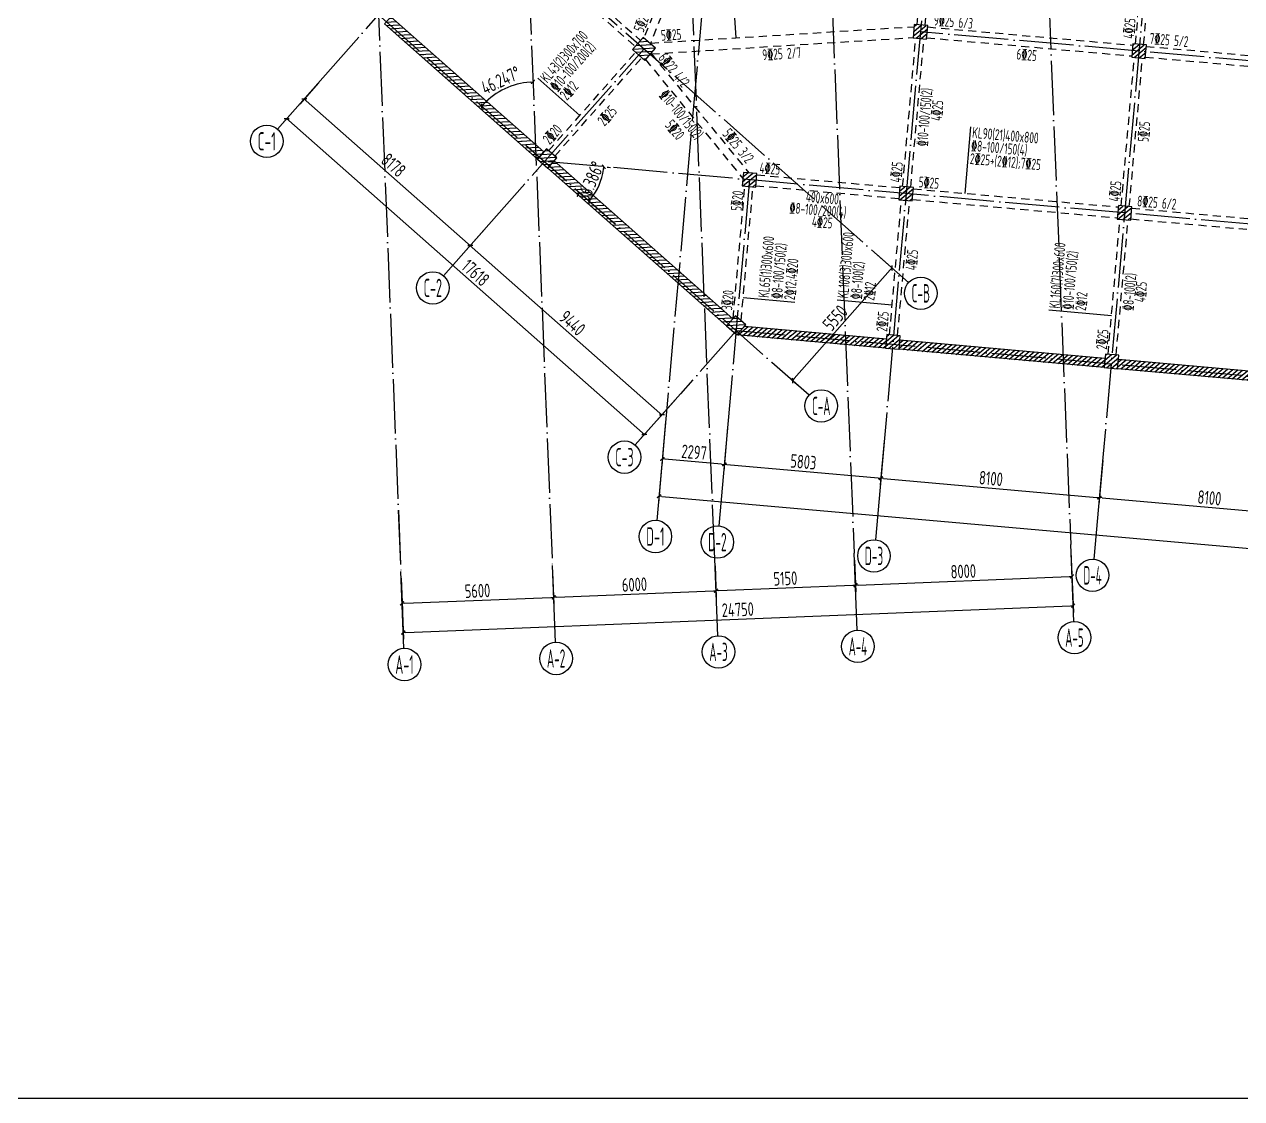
# Model space of a CAD drawing. Header units: millimetres. Extents: x 64473 to 386235, y 427387 to 703525.
# Drawn here: x 171924 to 216863, y 467499 to 507170 of the extents above; entities that cross this region are included whole.
import ezdxf
from ezdxf.enums import TextEntityAlignment as Align

# ---------------------------------------------------------------- set-up
doc = ezdxf.new("R2010")
doc.units = ezdxf.units.MM
doc.header["$LTSCALE"] = 100
doc.header["$PDMODE"] = 35
doc.header["$PDSIZE"] = 200
doc.linetypes.add('3', pattern=[5, 3, -2])
doc.linetypes.add('DOTE', pattern=[2.42, 2, -0.2, 0.02, -0.2])
for name, color, linetype in [('B-TEXT', 7, 'Continuous'), ('COLU', 7, 'Continuous'), ('dote', 253, 'DOTE'), ('h斜线-墙', 7, 'Continuous'), ('h斜线-柱', 7, 'Continuous'), ('L-AXIS', 3, 'Continuous'), ('L-dote', 253, 'DOTE'), ('Q-dote', 253, 'DOTE'), ('WALL', 3, 'Continuous'), ('垂直标注', 31, 'Continuous'), ('垂直钢筋', 27, 'Continuous'), ('梁虚线', 4, '3'), ('水平标注', 2, 'Continuous'), ('水平钢筋', 30, 'Continuous')]:
    doc.layers.add(name, color=color, linetype=linetype)
doc.styles.add('_TCH_AXIS', font='tssdeng.shx', dxfattribs={"width": 0.7, "bigfont": 'tssdchn.shx'})
doc.styles.add('COMPLEX', font='tssdeng.shx', dxfattribs={"width": 0.7, "bigfont": 'tssdchn.shx'})
doc.styles.get("Standard").update_dxf_attribs({"font": 'tssdeng.shx', "width": 0.7, "bigfont": 'tssdchn.shx'})
doc.styles.add('TSSD_Dimension', font='Tssdeng.shx', dxfattribs={"width": 0.7, "bigfont": 'tssdchn.shx'})
doc.dimstyles.new('TSSD_100_100', dxfattribs={"dimtxt": 300, "dimasz": 100, "dimexe": 100, "dimexo": 250, "dimgap": 100, "dimtad": 1, "dimdec": 0, "dimzin": 0, "dimdsep": 46, "dimtxsty": 'TSSD_Dimension', "dimblk": 'ARCHTICK', "dimcen": 0, "dimdle": 100, "dimclrt": 7, "dimadec": 0, "dimazin": 0, "dimtfac": 1, "dimtdec": 0, "dimtix": 1, "dimtmove": 2, "dimatfit": 3, "dimldrblk": 'ARCHTICK', "dimfxl": 1, "dimtolj": 1, "dimtzin": 0, "dimarcsym": 0})
doc.dimstyles.new('TSSD_100_100$0', dxfattribs={"dimtxt": 300, "dimasz": 100, "dimexe": 250, "dimexo": 250, "dimgap": 100, "dimtad": 1, "dimdec": 0, "dimzin": 0, "dimdsep": 46, "dimtxsty": 'TSSD_Dimension', "dimblk": '_tsdbk', "dimblk1": '_tsdbk', "dimblk2": '_tsdbk', "dimsah": 1, "dimcen": 0, "dimclrt": 7, "dimadec": 0, "dimazin": 0, "dimtfac": 1, "dimtdec": 0, "dimtix": 1, "dimtmove": 2, "dimatfit": 3, "dimldrblk": '_tsdbk', "dimfxl": 1, "dimtolj": 1, "dimtzin": 0, "dimarcsym": 0})
pattern_1 = [(3.545377, (-467527.32, -323147.44), (-7.853556, 126.75694), [])]
pattern_2 = [(39.931646, (-467527.32, -323147.44), (-81.517904, 97.384965), [])]
pattern_3 = [(3.545377, (8572.51, -7581.39), (-7.853556, 126.75694), [])]
pattern_4 = [(39.931646, (8572.51, -7581.39), (-81.517904, 97.384965), [])]

# ---------------------------------------------------------------- blocks, each defined once
blk = doc.blocks.new('_tsdbk')
blk.add_line((-1, 0), (0, 0))
at = {"const_width": 0.5}
blk.add_lwpolyline([(-0.7, -0.7), (0.7, 0.7)], dxfattribs=at)
blk = doc.blocks.new('*D55')
at = {"layer": 'Defpoints', "color": 0}
for p in [(195618, 492739), (361118, 478060), (360853, 475069)]:
    blk.add_point(p, dxfattribs=at)
at = {"layer": 'L-AXIS', "color": 0, "lineweight": -2}
for p, q in [((195596, 492490), (195330, 489498)), ((195452, 489738), (360753, 475078)), ((361096, 477811), (360831, 474820))]:
    blk.add_line(p, q, dxfattribs=at)
at = {"layer": 'L-AXIS', "color": 0, "lineweight": -2, "xscale": 100, "yscale": 100, "zscale": 100}
for p, rotation in [((195352, 489747), 174.9316457827788), ((360853, 475069), 354.9316457827788)]:
    blk.add_blockref('_tsdbk', p, dxfattribs=dict(at, rotation=rotation))
at = {"layer": 'L-AXIS', "color": 7, "insert": (278133, 482757), "char_height": 500, "attachment_point": 5, "rotation": 354.9316, "style": 'TSSD_Dimension'}
blk.add_mtext('\\A1;166150', dxfattribs=at)
blk = doc.blocks.new('*D80')
at = {"layer": 'Defpoints', "color": 0}
for p in [(203686, 492023), (211754, 491308), (211611, 489693)]:
    blk.add_point(p, dxfattribs=at)
at = {"layer": 'L-AXIS', "color": 0, "lineweight": -2}
for p, q in [((203664, 491774), (203521, 490160)), ((211732, 491059), (211589, 489444)), ((203642, 490400), (211512, 489702))]:
    blk.add_line(p, q, dxfattribs=at)
at = {"layer": 'L-AXIS', "color": 0, "lineweight": -2, "xscale": 100, "yscale": 100, "zscale": 100}
for p, rotation in [((203543, 490409), 174.9316457827788), ((211611, 489693), 354.9316457827788)]:
    blk.add_blockref('_tsdbk', p, dxfattribs=dict(at, rotation=rotation))
at = {"layer": 'L-AXIS', "color": 7, "insert": (207608, 490400), "char_height": 500, "attachment_point": 5, "rotation": 354.9316, "style": 'TSSD_Dimension'}
blk.add_mtext('\\A1;8100', dxfattribs=at)
blk = doc.blocks.new('*D83')
at = {"layer": 'Defpoints', "color": 0}
for p in [(210551, 487957), (185821, 486965), (210642, 485705)]:
    blk.add_point(p, dxfattribs=at)
at = {"layer": 'L-AXIS', "color": 0, "lineweight": -2}
for p, q in [((210561, 487708), (210652, 485455)), ((185831, 486715), (185921, 484462)), ((186011, 484716), (210542, 485701))]:
    blk.add_line(p, q, dxfattribs=at)
at = {"layer": 'L-AXIS', "color": 0, "lineweight": -2, "xscale": 100, "yscale": 100, "zscale": 100}
for p, rotation in [((210642, 485705), 2.29877300038961), ((185911, 484712), 182.2987730003896)]:
    blk.add_blockref('_tsdbk', p, dxfattribs=dict(at, rotation=rotation))
at = {"layer": 'L-AXIS', "color": 7, "insert": (198262, 485558), "char_height": 500, "attachment_point": 5, "rotation": 2.2988, "style": 'TSSD_Dimension'}
blk.add_mtext('\\A1;24750', dxfattribs=at)
blk = doc.blocks.new('*D84')
at = {"layer": 'Defpoints', "color": 0}
for p in [(202558, 487636), (210551, 487957), (210598, 486782)]:
    blk.add_point(p, dxfattribs=at)
at = {"layer": 'L-AXIS', "color": 0, "lineweight": -2}
for p, q in [((210561, 487708), (210608, 486532)), ((202568, 487387), (202615, 486211)), ((202705, 486465), (210498, 486778))]:
    blk.add_line(p, q, dxfattribs=at)
at = {"layer": 'L-AXIS', "color": 0, "lineweight": -2, "xscale": 100, "yscale": 100, "zscale": 100}
for p, rotation in [((210598, 486782), 2.29877300038961), ((202605, 486461), 182.2987730003896)]:
    blk.add_blockref('_tsdbk', p, dxfattribs=dict(at, rotation=rotation))
at = {"layer": 'L-AXIS', "color": 7, "insert": (206587, 486971), "char_height": 500, "attachment_point": 5, "rotation": 2.2988, "style": 'TSSD_Dimension'}
blk.add_mtext('\\A1;8000', dxfattribs=at)
blk = doc.blocks.new('*D86')
at = {"layer": 'Defpoints', "color": 0}
for p in [(182942, 505193), (196146, 493529), (194816, 492023)]:
    blk.add_point(p, dxfattribs=at)
at = {"layer": 'L-AXIS', "color": 0, "lineweight": -2}
for p, q in [((182777, 505005), (181446, 503499)), ((181687, 503620), (194741, 492089)), ((195981, 493342), (194651, 491836))]:
    blk.add_line(p, q, dxfattribs=at)
at = {"layer": 'L-AXIS', "color": 0, "lineweight": -2, "xscale": 100, "yscale": 100, "zscale": 100}
for p, rotation in [((181612, 503687), 138.5453773320727), ((194816, 492023), 318.5453773320727)]:
    blk.add_blockref('_tsdbk', p, dxfattribs=dict(at, rotation=rotation))
at = {"layer": 'L-AXIS', "color": 7, "insert": (188583, 497996), "char_height": 500, "attachment_point": 5, "rotation": 318.5454, "style": 'TSSD_Dimension'}
blk.add_mtext('\\A1;17618', dxfattribs=at)
blk = doc.blocks.new('_AXISO')
blk.add_circle((0, 0), 0.5)
at = {"layer": 'B-TEXT', "style": 'COMPLEX', "width": 1.450893}
blk.add_attdef('A', text='', height=0.56, dxfattribs=at).set_placement((0.249375, -0.28), (0.749375, -0.28), align=Align.FIT)
blk = doc.blocks.new('*D87')
at = {"layer": 'Defpoints', "color": 0}
for p in [(189071, 499779), (196146, 493529), (195460, 492752)]:
    blk.add_point(p, dxfattribs=at)
at = {"layer": 'L-AXIS', "color": 0, "lineweight": -2}
for p, q in [((188906, 499591), (188219, 498814)), ((188460, 498935), (195385, 492818)), ((195981, 493342), (195294, 492564))]:
    blk.add_line(p, q, dxfattribs=at)
at = {"layer": 'L-AXIS', "color": 0, "lineweight": -2, "xscale": 100, "yscale": 100, "zscale": 100}
for p, rotation in [((188385, 499001), 138.5453773320727), ((195460, 492752), 318.5453773320727)]:
    blk.add_blockref('_tsdbk', p, dxfattribs=dict(at, rotation=rotation))
at = {"layer": 'L-AXIS', "color": 7, "insert": (192154, 496139), "char_height": 500, "attachment_point": 5, "rotation": 318.5454, "style": 'TSSD_Dimension'}
blk.add_mtext('\\A1;9440', dxfattribs=at)
blk = doc.blocks.new('*D88')
at = {"layer": 'Defpoints', "color": 0}
for p in [(191417, 487189), (197412, 487430), (197459, 486254)]:
    blk.add_point(p, dxfattribs=at)
at = {"layer": 'L-AXIS', "color": 0, "lineweight": -2}
for p, q in [((197422, 487180), (197469, 486004)), ((191427, 486939), (191474, 485764)), ((191564, 486017), (197359, 486250))]:
    blk.add_line(p, q, dxfattribs=at)
at = {"layer": 'L-AXIS', "color": 0, "lineweight": -2, "xscale": 100, "yscale": 100, "zscale": 100}
for p, rotation in [((197459, 486254), 2.29877300038961), ((191464, 486013), 182.2987730003896)]:
    blk.add_blockref('_tsdbk', p, dxfattribs=dict(at, rotation=rotation))
at = {"layer": 'L-AXIS', "color": 7, "insert": (194447, 486483), "char_height": 500, "attachment_point": 5, "rotation": 2.2988, "style": 'TSSD_Dimension'}
blk.add_mtext('\\A1;6000', dxfattribs=at)
blk = doc.blocks.new('*D89')
at = {"layer": 'Defpoints', "color": 0}
for p in [(191417, 487189), (185821, 486965), (191464, 486013)]:
    blk.add_point(p, dxfattribs=at)
at = {"layer": 'L-AXIS', "color": 0, "lineweight": -2}
for p, q in [((185831, 486715), (185878, 485539)), ((191427, 486939), (191474, 485764)), ((185968, 485793), (191364, 486009))]:
    blk.add_line(p, q, dxfattribs=at)
at = {"layer": 'L-AXIS', "color": 0, "lineweight": -2, "xscale": 100, "yscale": 100, "zscale": 100}
for p, rotation in [((185868, 485789), 182.2987730003896), ((191464, 486013), 2.29877300038961)]:
    blk.add_blockref('_tsdbk', p, dxfattribs=dict(at, rotation=rotation))
at = {"layer": 'L-AXIS', "color": 7, "insert": (188652, 486251), "char_height": 500, "attachment_point": 5, "rotation": 2.2988, "style": 'TSSD_Dimension'}
blk.add_mtext('\\A1;5600', dxfattribs=at)
blk = doc.blocks.new('*D90')
at = {"layer": 'Defpoints', "color": 0}
for p in [(182942, 505193), (189071, 499779), (188385, 499001)]:
    blk.add_point(p, dxfattribs=at)
at = {"layer": 'L-AXIS', "color": 0, "lineweight": -2}
for p, q in [((182777, 505005), (182090, 504228)), ((182330, 504349), (188310, 499067)), ((188906, 499591), (188219, 498814))]:
    blk.add_line(p, q, dxfattribs=at)
at = {"layer": 'L-AXIS', "color": 0, "lineweight": -2, "xscale": 100, "yscale": 100, "zscale": 100}
for p, rotation in [((182256, 504415), 138.5453773320727), ((188385, 499001), 318.5453773320727)]:
    blk.add_blockref('_tsdbk', p, dxfattribs=dict(at, rotation=rotation))
at = {"layer": 'L-AXIS', "color": 7, "insert": (185552, 501971), "char_height": 500, "attachment_point": 5, "rotation": 318.5454, "style": 'TSSD_Dimension'}
blk.add_mtext('\\A1;8178', dxfattribs=at)
blk = doc.blocks.new('*D92')
at = {"layer": 'Defpoints', "color": 0}
for p in [(189996, 504922), (190697, 505112), (188836, 504126), (190806, 502385), (190806, 502385)]:
    blk.add_point(p, dxfattribs=at)
at = {"layer": 'L-AXIS', "color": 0, "lineweight": -2}
blk.add_line((188649, 504291), (188623, 504314), dxfattribs=at)
blk.add_arc((190806, 502385), 2663, 94.4501, 136.394, dxfattribs=at)
at = {"layer": 'L-AXIS', "color": 0, "lineweight": -2, "xscale": 100, "yscale": 100, "zscale": 100}
for p, rotation in [((190700, 505046), 3.3744432194481), ((188810, 504148), 227.4697071133347)]:
    blk.add_blockref('_tsdbk', p, dxfattribs=dict(at, rotation=rotation))
at = {"layer": 'L-AXIS', "color": 7, "insert": (189513, 505107), "char_height": 500, "attachment_point": 5, "rotation": 25.4221, "style": 'TSSD_Dimension'}
blk.add_mtext('\\A1;46.247°', dxfattribs=at)
blk = doc.blocks.new('*D93')
at = {"layer": 'Defpoints', "color": 0}
for p in [(191125, 502104), (191125, 502104), (193235, 501917), (193041, 501027), (192856, 500575)]:
    blk.add_point(p, dxfattribs=at)
at = {"layer": 'L-AXIS', "color": 0, "lineweight": -2}
blk.add_line((193484, 501894), (193563, 501887), dxfattribs=at)
blk.add_arc((191125, 502104), 2197, 321.153, 352.3241, dxfattribs=at)
at = {"layer": 'L-AXIS', "color": 0, "lineweight": -2, "xscale": 100, "yscale": 100, "zscale": 100}
for p, rotation in [((193314, 501910), 83.62785790622004), ((192772, 500649), 229.8491652168998)]:
    blk.add_blockref('_tsdbk', p, dxfattribs=dict(at, rotation=rotation))
at = {"layer": 'L-AXIS', "color": 7, "insert": (192823, 501374), "char_height": 500, "attachment_point": 5, "rotation": 66.7385, "style": 'TSSD_Dimension'}
blk.add_mtext('\\A1;36.386°', dxfattribs=at)
blk = doc.blocks.new('*D94')
at = {"layer": 'Defpoints', "color": 0}
for p in [(203197, 498845), (203955, 498176), (199523, 494686)]:
    blk.add_point(p, dxfattribs=at)
at = {"layer": 'L-AXIS', "color": 0, "lineweight": -2}
for p, q in [((203385, 498680), (204142, 498011)), ((200347, 494092), (203889, 498101)), ((199711, 494520), (200468, 493851))]:
    blk.add_line(p, q, dxfattribs=at)
at = {"layer": 'L-AXIS', "color": 0, "lineweight": -2, "xscale": 100, "yscale": 100, "zscale": 100}
for p, rotation in [((203955, 498176), 48.5453773320727), ((200281, 494017), 228.5453773320727)]:
    blk.add_blockref('_tsdbk', p, dxfattribs=dict(at, rotation=rotation))
at = {"layer": 'L-AXIS', "color": 7, "insert": (201855, 496328), "char_height": 500, "attachment_point": 5, "rotation": 48.5454, "style": 'TSSD_Dimension'}
blk.add_mtext('\\A1;5550', dxfattribs=at)
blk = doc.blocks.new('*D95')
at = {"layer": 'Defpoints', "color": 0}
for p in [(197906, 492536), (203686, 492023), (203543, 490409)]:
    blk.add_point(p, dxfattribs=at)
at = {"layer": 'L-AXIS', "color": 0, "lineweight": -2}
for p, q in [((197884, 492287), (197741, 490672)), ((203664, 491774), (203521, 490160)), ((197862, 490913), (203443, 490418))]:
    blk.add_line(p, q, dxfattribs=at)
at = {"layer": 'L-AXIS', "color": 0, "lineweight": -2, "xscale": 100, "yscale": 100, "zscale": 100}
for p, rotation in [((197763, 490921), 174.9316457827788), ((203543, 490409), 354.9316457827788)]:
    blk.add_blockref('_tsdbk', p, dxfattribs=dict(at, rotation=rotation))
at = {"layer": 'L-AXIS', "color": 7, "insert": (200684, 491014), "char_height": 500, "attachment_point": 5, "rotation": 354.9316, "style": 'TSSD_Dimension'}
blk.add_mtext('\\A1;5803', dxfattribs=at)
blk = doc.blocks.new('*D96')
at = {"layer": 'Defpoints', "color": 0}
for p in [(202558, 487636), (197412, 487430), (202605, 486461)]:
    blk.add_point(p, dxfattribs=at)
at = {"layer": 'L-AXIS', "color": 0, "lineweight": -2}
for p, q in [((197422, 487180), (197469, 486004)), ((202568, 487387), (202615, 486211)), ((197559, 486258), (202505, 486457))]:
    blk.add_line(p, q, dxfattribs=at)
at = {"layer": 'L-AXIS', "color": 0, "lineweight": -2, "xscale": 100, "yscale": 100, "zscale": 100}
for p, rotation in [((197459, 486254), 182.2987730003896), ((202605, 486461), 2.29877300038961)]:
    blk.add_blockref('_tsdbk', p, dxfattribs=dict(at, rotation=rotation))
at = {"layer": 'L-AXIS', "color": 7, "insert": (200018, 486707), "char_height": 500, "attachment_point": 5, "rotation": 2.2988, "style": 'TSSD_Dimension'}
blk.add_mtext('\\A1;5150', dxfattribs=at)
blk = doc.blocks.new('*D97')
at = {"layer": 'Defpoints', "color": 0}
for p in [(195618, 492739), (197906, 492536), (195475, 491124)]:
    blk.add_point(p, dxfattribs=at)
at = {"layer": 'L-AXIS', "color": 0, "lineweight": -2}
for p, q in [((195596, 492490), (195452, 490875)), ((197884, 492287), (197741, 490672)), ((197663, 490930), (195574, 491115))]:
    blk.add_line(p, q, dxfattribs=at)
at = {"layer": 'L-AXIS', "color": 0, "lineweight": -2, "xscale": 100, "yscale": 100, "zscale": 100}
for p, rotation in [((195475, 491124), 174.9316457827788), ((197763, 490921), 354.9316457827788)]:
    blk.add_blockref('_tsdbk', p, dxfattribs=dict(at, rotation=rotation))
at = {"layer": 'L-AXIS', "color": 7, "insert": (196650, 491371), "char_height": 500, "attachment_point": 5, "rotation": 354.9316, "style": 'TSSD_Dimension'}
blk.add_mtext('\\A1;2297', dxfattribs=at)
blk = doc.blocks.new('*D133')
at = {"layer": 'Defpoints', "color": 0}
for p in [(211754, 491308), (219823, 490592), (219680, 488978)]:
    blk.add_point(p, dxfattribs=at)
at = {"layer": 'L-AXIS', "color": 0, "lineweight": -2}
for p, q in [((211732, 491059), (211589, 489444)), ((219801, 490343), (219657, 488729)), ((211711, 489684), (219580, 488986))]:
    blk.add_line(p, q, dxfattribs=at)
at = {"layer": 'L-AXIS', "color": 0, "lineweight": -2, "xscale": 100, "yscale": 100, "zscale": 100}
for p, rotation in [((211611, 489693), 174.9316457827788), ((219680, 488978), 354.9316457827788)]:
    blk.add_blockref('_tsdbk', p, dxfattribs=dict(at, rotation=rotation))
at = {"layer": 'L-AXIS', "color": 7, "insert": (215676, 489684), "char_height": 500, "attachment_point": 5, "rotation": 354.9316, "style": 'TSSD_Dimension'}
blk.add_mtext('\\A1;8100', dxfattribs=at)
blk = doc.blocks.new('1')
at = {"layer": 'dote', "ltscale": 10}
blk.add_line((458698, 592855), (587451, 458371), dxfattribs=at)
blk = doc.blocks.new('后浇带现场')
at = {"layer": 'Q-dote', "ltscale": 10}
blk.add_line((659263, 761135), (666731, 575100), dxfattribs=at)
at = {"color": 1, "lineweight": 30, "rotation": 318.5460777723208}
blk.add_blockref('1', (-77006, 620463), dxfattribs=at)

msp = doc.modelspace()

# ---------------------------------------------------------------- hatches: boundary and pattern name
at = {"layer": 'h斜线-墙'}
h = msp.add_hatch(dxfattribs=at)
h.set_pattern_fill('ANSI31', color=256, scale=40, angle=-41.45462, style=0)
h.set_pattern_definition(pattern_3)
h.paths.add_polyline_path([(185220.6, 507185.9), (190871.7, 502194.2), (191103.4, 502456.5), (185452.3, 507448.2)])
h = msp.add_hatch(dxfattribs=at)
h.set_pattern_fill('ANSI31', color=256, scale=40, angle=-41.45462, style=0)
h.set_pattern_definition(pattern_3)
h.paths.add_polyline_path([(191246.4, 501863.2), (191478.2, 502125.5), (198078.9, 496295), (197847.2, 496032.7)])
h = msp.add_hatch(dxfattribs=at)
h.set_pattern_fill('ANSI31', color=256, scale=40, angle=-5.06835, style=0)
h.set_pattern_definition(pattern_4)
h.paths.add_polyline_path([(198509.7, 496027.5), (203749, 495562.8), (203718.1, 495214.2), (198221.9, 495701.7)])
h = msp.add_hatch(dxfattribs=at)
h.set_pattern_fill('ANSI31', color=256, scale=40, angle=-5.06835, style=0)
h.set_pattern_definition(pattern_4)
h.paths.add_polyline_path([(204247, 495518.7), (211817.3, 494847.3), (211786.4, 494498.6), (204216.1, 495170)])
h = msp.add_hatch(dxfattribs=at)
h.set_pattern_fill('ANSI31', color=256, scale=40, angle=-5.06835, style=0)
h.set_pattern_definition(pattern_4)
h.paths.add_polyline_path([(212315.4, 494803.1), (219885.7, 494131.7), (219854.7, 493783), (212284.5, 494454.4)])
at = {"layer": 'h斜线-柱'}
h = msp.add_hatch(dxfattribs=at)
h.set_pattern_fill('ANSI31', color=256, scale=40, angle=-5.06835, style=0)
h.set_pattern_definition(pattern_2)
h.paths.add_polyline_path([(204734, 506669.2), (205232.1, 506625.1), (205276.3, 507123.1), (204778.2, 507167.3)])
h = msp.add_hatch(dxfattribs=at)
h.set_pattern_fill('ANSI31', color=256, scale=40, angle=-41.45462, style=0)
h.paths.add_polyline_path([(194376.1, 506237), (194825.8, 505839.8), (195223, 506289.5), (194773.3, 506686.7)])
h = msp.add_hatch(dxfattribs=at)
h.set_pattern_fill('ANSI31', color=256, scale=40, angle=-5.06835, style=0)
h.set_pattern_definition(pattern_2)
h.paths.add_polyline_path([(212802.4, 505953.7), (213300.4, 505909.5), (213344.6, 506407.5), (212846.5, 506451.7)])
h = msp.add_hatch(dxfattribs=at)
h.set_pattern_fill('ANSI31', color=256, scale=40, angle=-41.45462, style=0)
h.set_pattern_definition(pattern_1)
h.paths.add_polyline_path([(190871.7, 502194.2), (191246.4, 501863.2), (191577.5, 502237.9), (191202.7, 502568.9)])
h = msp.add_hatch(dxfattribs=at)
h.set_pattern_fill('ANSI31', color=256, scale=40, angle=-5.06835, style=0)
h.set_pattern_definition([(39.931646, (-467594.9, -323141.44), (-81.517904, 97.384965), [])])
h.paths.add_polyline_path([(198423.9, 501205.3), (198922, 501161.2), (198966.1, 501659.2), (198468.1, 501703.4)])
h = msp.add_hatch(dxfattribs=at)
h.set_pattern_fill('ANSI31', color=256, scale=40, angle=-5.06835, style=0)
h.set_pattern_definition(pattern_2)
h.paths.add_polyline_path([(204204, 500692.7), (204702, 500648.5), (204746.2, 501146.6), (204248.1, 501190.7)])
h = msp.add_hatch(dxfattribs=at)
h.set_pattern_fill('ANSI31', color=256, scale=40, angle=-5.06835, style=0)
h.set_pattern_definition(pattern_2)
h.paths.add_polyline_path([(212272.3, 499977.1), (212770.3, 499932.9), (212814.5, 500431), (212316.5, 500475.2)])
h = msp.add_hatch(dxfattribs=at)
h.set_pattern_fill('ANSI31', color=256, scale=40, angle=-41.45462, style=0)
h.set_pattern_definition(pattern_1)
h.paths.add_polyline_path([(197847.2, 496032.7), (198221.9, 495701.7), (198552.9, 496076.4), (198178.2, 496407.4)])
h = msp.add_hatch(dxfattribs=at)
h.set_pattern_fill('ANSI31', color=256, scale=40, angle=-5.06835, style=0)
h.set_pattern_definition(pattern_2)
h.paths.add_polyline_path([(203718.1, 495214.2), (204216.1, 495170), (204260.3, 495668.1), (203762.3, 495712.3)])
h = msp.add_hatch(dxfattribs=at)
h.set_pattern_fill('ANSI31', color=256, scale=40, angle=-5.06835, style=0)
h.set_pattern_definition(pattern_2)
h.paths.add_polyline_path([(211786.4, 494498.6), (212284.5, 494454.4), (212328.6, 494952.5), (211830.6, 494996.7)])

# ---------------------------------------------------------------- linework, layer by layer
at = {"layer": 'COLU'}
for points in [[(204734, 506669.2), (205232.1, 506625.1), (205276.3, 507123.1), (204778.2, 507167.3)], [(194376.1, 506237), (194825.8, 505839.8), (195223, 506289.5), (194773.3, 506686.7)], [(212802.4, 505953.7), (213300.4, 505909.5), (213344.6, 506407.5), (212846.5, 506451.7)], [(190871.7, 502194.2), (191246.4, 501863.2), (191577.5, 502237.9), (191202.7, 502568.9)], [(198423.9, 501205.3), (198922, 501161.2), (198966.1, 501659.2), (198468.1, 501703.4)], [(204204, 500692.7), (204702, 500648.5), (204746.2, 501146.6), (204248.1, 501190.7)], [(212272.3, 499977.1), (212770.3, 499932.9), (212814.5, 500431), (212316.5, 500475.2)], [(197847.2, 496032.7), (198221.9, 495701.7), (198552.9, 496076.4), (198178.2, 496407.4)], [(203718.1, 495214.2), (204216.1, 495170), (204260.3, 495668.1), (203762.3, 495712.3)], [(211786.4, 494498.6), (212284.5, 494454.4), (212328.6, 494952.5), (211830.6, 494996.7)]]:
    msp.add_lwpolyline(points, close=True, dxfattribs=at)
at = {"layer": 'L-AXIS'}
for p, q in [((181270.7, 503300.4), (182942.1, 505192.6)), ((187400, 497886.3), (189071.5, 499778.5)), ((204567.5, 497635.1), (203197.4, 498845.3)), ((200893.2, 493475.5), (199523.1, 494685.7)), ((194475.1, 491636.8), (196146.5, 493529.1)), ((195617.7, 492738.7), (195273.1, 488853.1)), ((197906, 492535.8), (197561.4, 488650.1)), ((203686, 492023.1), (203341.4, 488137.5)), ((211754.4, 491307.5), (211409.8, 487421.9)), ((202671.4, 484801.1), (202557.5, 487636.5)), ((210664.9, 485121.9), (210551.1, 487957.4)), ((191530.3, 484353.8), (191416.5, 487189.3)), ((197525.5, 484594.5), (197411.7, 487429.9)), ((185934.8, 484129.2), (185821, 486964.6))]:
    msp.add_line(p, q, dxfattribs=at)
msp.add_lwpolyline([(156734.8, 703525.4), (386234.8, 703525.4), (386234.8, 467498.7), (156734.8, 467498.7)], close=True, dxfattribs=at)
at = {"layer": 'L-dote', "ltscale": 10}
for p, q in [((183948.6, 673224.4), (191416.5, 487189.3)), ((197411.7, 487429.9), (189943.7, 673465)), ((178353.1, 672999.8), (185821, 486964.6)), ((208378.1, 542089.2), (210551.1, 487957.4)), ((200384.5, 541768.3), (202557.5, 487636.5)), ((215255.6, 530784), (211754.4, 491307.5)), ((197400.6, 512841.2), (195617.7, 492738.7)), ((205469, 512125.7), (203686, 492023.1)), ((190498.3, 510062.6), (203197.4, 498845.3)), ((182942.1, 505192.6), (184996, 507517.8)), ((184996, 507517.8), (199523.1, 494685.7)), ((364927.4, 492712.5), (205005.1, 506896.2)), ((189071.5, 499778.5), (194799.5, 506263.3)), ((364397.3, 486736), (191125.3, 502103.6)), ((198695, 501432.3), (197906, 492535.8)), ((198200.3, 495854.2), (196146.5, 493529.1)), ((363902.6, 481157.9), (198200.3, 495854.2))]:
    msp.add_line(p, q, dxfattribs=at)
at = {"layer": 'WALL'}
for points in [[(185220.6, 507185.9), (190871.7, 502194.2), (191103.4, 502456.5), (185452.3, 507448.2), (185220.6, 507185.9)], [(191246.4, 501863.2), (191478.2, 502125.5), (198078.9, 496295), (197847.2, 496032.7), (191246.4, 501863.2)]]:
    msp.add_lwpolyline(points, dxfattribs=at)
for points in [[(198509.7, 496027.5), (203749, 495562.8), (203718.1, 495214.2), (198221.9, 495701.7)], [(204247, 495518.7), (211817.3, 494847.3), (211786.4, 494498.6), (204216.1, 495170)], [(212315.4, 494803.1), (219885.7, 494131.7), (219854.7, 493783), (212284.5, 494454.4)]]:
    msp.add_lwpolyline(points, close=True, dxfattribs=at)
at = {"layer": '垂直标注'}
for p, q in [((190877.7, 505182.5), (192432, 503809.6)), ((200361.6, 496898.6), (198458.5, 497067.4)), ((201929.7, 496997.1), (203960.6, 496817)), ((209745.7, 496622.2), (212057, 496417.2))]:
    msp.add_line(p, q, dxfattribs=at)
at = {"layer": '梁虚线'}
for p, q in [((197129.9, 512619), (194797.1, 506665.7)), ((197439.5, 512586.8), (195046.2, 506478.9)), ((204877.8, 507158.3), (205297.4, 511889.7)), ((205176.7, 507132.1), (205596.3, 511863.6)), ((212946.1, 506442.7), (213365.8, 511174.1)), ((213245, 506416.5), (213664.6, 511148)), ((190461.8, 509894.7), (194475.4, 506349.4)), ((190749.4, 510040.9), (194674, 506574.3)), ((195046.1, 506478.9), (204770.5, 507082)), ((205271.6, 507073.3), (212841.9, 506401.9)), ((195070.8, 506079.7), (204735.2, 506679.1)), ((204347.7, 501181.7), (204833.6, 506660.2)), ((204646.6, 501155.4), (205132.5, 506634.1)), ((205236.7, 506674.9), (212807, 506003.4)), ((191276.2, 502501.1), (194488.5, 506137.7)), ((195070.8, 506079.7), (198671.2, 501685.4)), ((213339.9, 506357.7), (220910.2, 505686.3)), ((191502.6, 502304.3), (194713.3, 505939.1)), ((194853.7, 505871.4), (198448.6, 501483.7)), ((212416.1, 500466.1), (212902, 505944.6)), ((212714.9, 500440), (213200.8, 505918.5)), ((213305.1, 505959.3), (220875.4, 505287.9)), ((198961.7, 501609.4), (204243.5, 501141)), ((198089.9, 496307.5), (198523.5, 501196.5)), ((198383.8, 496225.7), (198822.4, 501170)), ((198926.4, 501211), (204208.6, 500742.5)), ((204741.5, 501096.8), (212311.8, 500425.4)), ((203861.8, 495702.2), (204303.6, 500683.7)), ((204160.6, 495676.1), (204602.4, 500657.5)), ((204706.7, 500698.3), (212277, 500026.9)), ((212809.9, 500381.2), (220380.1, 499709.8)), ((211930.1, 494986.7), (212371.9, 499968.1)), ((212228.9, 494960.5), (212670.8, 499942)), ((212775, 499982.7), (220345.3, 499311.3))]:
    msp.add_line(p, q, dxfattribs=at)
at = {"layer": '水平标注'}
for p, q in [((198035.3, 509128.1), (198187.5, 506673.8)), ((206858.4, 503387.9), (206640.3, 500928.4))]:
    msp.add_line(p, q, dxfattribs=at)

# ---------------------------------------------------------------- block references
at = {"color": 3, "lineweight": 30}
msp.add_blockref('后浇带现场', (-480910.3, -88135.4), dxfattribs=at)
at = {"layer": 'L-AXIS'}
ref = msp.add_blockref('_AXISO', (180873.5, 502850.7), dxfattribs=dict(at, xscale=1199.999999999997, yscale=1200, zscale=1200, rotation=359.999645787379))
ref.add_attrib('A', 'C-1', dxfattribs={"color": 7, "height": 678.82, "rotation": 359.99965, "style": '_TCH_AXIS', "width": 0.375}).set_placement((180534.1, 502511.3), (181212.9, 502511.3), align=Align.FIT)
ref = msp.add_blockref('_AXISO', (187002.8, 497436.6), dxfattribs=dict(at, xscale=1199.999999999997, yscale=1200, zscale=1200, rotation=359.999645787379))
ref.add_attrib('A', 'C-2', dxfattribs={"color": 7, "height": 678.82, "rotation": 359.99965, "style": '_TCH_AXIS', "width": 0.344262}).set_placement((186663.4, 497097.2), (187342.2, 497097.2), align=Align.FIT)
ref = msp.add_blockref('_AXISO', (205017.2, 497237.9), dxfattribs=dict(at, xscale=1199.999999999997, yscale=1200, zscale=1200, rotation=359.999645787379))
ref.add_attrib('A', 'C-B', dxfattribs={"color": 7, "height": 678.82, "rotation": 359.99965, "style": '_TCH_AXIS', "width": 0.328125}).set_placement((204677.7, 496898.5), (205356.6, 496898.5), align=Align.FIT)
ref = msp.add_blockref('_AXISO', (201342.9, 493078.3), dxfattribs=dict(at, xscale=1199.999999999997, yscale=1200, zscale=1200, rotation=359.999645787379))
ref.add_attrib('A', 'C-A', dxfattribs={"color": 7, "height": 678.82, "rotation": 359.99965, "style": '_TCH_AXIS', "width": 0.323077}).set_placement((201003.5, 492738.9), (201682.3, 492738.9), align=Align.FIT)
ref = msp.add_blockref('_AXISO', (194077.8, 491187.1), dxfattribs=dict(at, xscale=1199.999999999997, yscale=1200, zscale=1200, rotation=359.999645787379))
ref.add_attrib('A', 'C-3', dxfattribs={"color": 7, "height": 678.82, "rotation": 359.99965, "style": '_TCH_AXIS', "width": 0.344262}).set_placement((193738.4, 490847.7), (194417.3, 490847.7), align=Align.FIT)
ref = msp.add_blockref('_AXISO', (195220.1, 488255.4), dxfattribs=dict(at, xscale=1199.999999999997, yscale=1200, zscale=1200, rotation=359.999645787379))
ref.add_attrib('A', 'D-1', dxfattribs={"color": 7, "height": 678.82, "rotation": 359.99965, "style": '_TCH_AXIS', "width": 0.368421}).set_placement((194880.7, 487916), (195559.5, 487916), align=Align.FIT)
ref = msp.add_blockref('_AXISO', (197508.4, 488052.5), dxfattribs=dict(at, xscale=1199.999999999997, yscale=1200, zscale=1200, rotation=359.999645787379))
ref.add_attrib('A', 'D-2', dxfattribs={"color": 7, "height": 678.82, "rotation": 359.99965, "style": '_TCH_AXIS', "width": 0.33871}).set_placement((197168.9, 487713.1), (197847.8, 487713.1), align=Align.FIT)
ref = msp.add_blockref('_AXISO', (203288.4, 487539.8), dxfattribs=dict(at, xscale=1199.999999999997, yscale=1200, zscale=1200, rotation=359.999645787379))
ref.add_attrib('A', 'D-3', dxfattribs={"color": 7, "height": 678.82, "rotation": 359.99965, "style": '_TCH_AXIS', "width": 0.33871}).set_placement((202949, 487200.4), (203627.8, 487200.4), align=Align.FIT)
ref = msp.add_blockref('_AXISO', (211356.7, 486824.2), dxfattribs=dict(at, xscale=1199.999999999997, yscale=1200, zscale=1200, rotation=359.999645787379))
ref.add_attrib('A', 'D-4', dxfattribs={"color": 7, "height": 678.82, "rotation": 359.99965, "style": '_TCH_AXIS', "width": 0.328125}).set_placement((211017.3, 486484.8), (211696.2, 486484.8), align=Align.FIT)
ref = msp.add_blockref('_AXISO', (210689, 484522.4), dxfattribs=dict(at, xscale=1199.999999999997, yscale=1200, zscale=1200, rotation=359.999645787379))
ref.add_attrib('A', 'A-5', dxfattribs={"color": 7, "height": 678.82, "rotation": 359.99965, "style": '_TCH_AXIS', "width": 0.344262}).set_placement((210349.6, 484183), (211028.4, 484183), align=Align.FIT)
ref = msp.add_blockref('_AXISO', (197549.6, 483995), dxfattribs=dict(at, xscale=1199.999999999997, yscale=1200, zscale=1200, rotation=359.999645787379))
ref.add_attrib('A', 'A-3', dxfattribs={"color": 7, "height": 678.82, "rotation": 359.99965, "style": '_TCH_AXIS', "width": 0.344262}).set_placement((197210.2, 483655.6), (197889, 483655.6), align=Align.FIT)
ref = msp.add_blockref('_AXISO', (202695.4, 484201.5), dxfattribs=dict(at, xscale=1199.999999999997, yscale=1200, zscale=1200, rotation=359.999645787379))
ref.add_attrib('A', 'A-4', dxfattribs={"color": 7, "height": 678.82, "rotation": 359.99965, "style": '_TCH_AXIS', "width": 0.333333}).set_placement((202356, 483862.1), (203034.8, 483862.1), align=Align.FIT)
ref = msp.add_blockref('_AXISO', (185958.9, 483529.7), dxfattribs=dict(at, xscale=1199.999999999997, yscale=1200, zscale=1200, rotation=359.999645787379))
ref.add_attrib('A', 'A-1', dxfattribs={"color": 7, "height": 678.82, "rotation": 359.99965, "style": '_TCH_AXIS', "width": 0.375}).set_placement((185619.5, 483190.3), (186298.3, 483190.3), align=Align.FIT)
ref = msp.add_blockref('_AXISO', (191554.4, 483754.3), dxfattribs=dict(at, xscale=1199.999999999997, yscale=1200, zscale=1200, rotation=359.999645787379))
ref.add_attrib('A', 'A-2', dxfattribs={"color": 7, "height": 678.82, "rotation": 359.99965, "style": '_TCH_AXIS', "width": 0.344262}).set_placement((191215, 483414.9), (191893.8, 483414.9), align=Align.FIT)

# ---------------------------------------------------------------- texts
at = {"layer": '垂直标注', "width": 0.65}
for s, height, rotation, p in [('KL43(2)300x700', 403, 48.54539, (191232.2, 504976.7)), ('%%13210-100/200(2)', 402, 48.54539, (191593.8, 504657.3)), ('2%%13212', 401, 48.54539, (191955.3, 504337.9)), ('KL65(1)300x600', 403, 84.93169, (199410, 497063.5)), ('KL108(3)300x600', 403, 84.93159, (202338.3, 497041.8)), ('%%1328-100/150(2)', 402, 84.93169, (199889.4, 497021)), ('KL160(7)300x600', 403, 84.93169, (210153.2, 496666.8)), ('2%%13212;4%%13320', 401, 84.93169, (200368.7, 496978.5)), ('%%1328-100(2)', 402, 84.93159, (202820, 496999.1)), ('%%13210-100/150(2)', 402, 84.93169, (210633.8, 496624.1)), ('2%%13212', 401, 84.93159, (203301.7, 496956.3)), ('2%%13212', 401, 84.93169, (211114.3, 496581.5))]:
    msp.add_text(s, height=height, rotation=rotation, dxfattribs=at).set_placement(p)
at = {"layer": '垂直钢筋', "color": 0, "width": 0.65}
for s, rotation, p in [('5%%13325 3/2', 68.42483, (194775, 506847.4)), ('4%%13325', 84.93162, (212884.5, 506627)), ('6%%13322 4/2', 309.32884, (195301.5, 505913.9)), ('%%13210-100/150(2)', 309.32884, (195339.5, 504544.5)), ('%%13210-100/150(2)', 84.93159, (205259.5, 502651.8)), ('4%%13325', 84.93159, (205784.8, 503594.8)), ('2%%13325', 48.54539, (193344.2, 503386.1)), ('2%%13320', 48.54539, (191321.5, 502704.4)), ('5%%13320', 309.32884, (195548.6, 503436.3)), ('5%%13325 3/2', 309.32884, (197669.9, 503112.9)), ('5%%13325', 84.9317, (213423.5, 502816)), ('4%%13325', 84.93159, (204288.3, 501320.2)), ('4%%13325', 84.9317, (212358.2, 500613.6)), ('5%%13320', 84.93169, (198402.7, 500266.6)), ('4%%13325', 84.93168, (204852.7, 498080.2)), ('%%1328-100(2)', 84.93169, (212855.3, 496577.5)), ('4%%13325', 84.93169, (213303.8, 496896.1)), ('3%%13320', 84.93169, (198050.6, 496598.5)), ('2%%13325', 84.93168, (203775.2, 495810.5)), ('2%%13325', 84.93169, (211887.1, 495152.1))]:
    msp.add_text(s, height=400, rotation=rotation, dxfattribs=at).set_placement(p)
at = {"layer": '水平标注', "width": 0.65}
for s, height, p in [('KL90(21)400x800', 403, (206903.1, 502979.4)), ('%%1328-100/150(4)', 402, (206860.4, 502497.7)), ('2%%13325+(2%%13212);7%%13325', 401, (206817.6, 502016))]:
    msp.add_text(s, height=height, rotation=354.93169, dxfattribs=at).set_placement(p)
at = {"layer": '水平钢筋', "color": 0, "width": 0.65}
for s, rotation, p in [('9%%13325 6/3', 354.93169, (205485.1, 507130.7)), ('5%%13325', 3.5487, (195438.7, 506560.5)), ('7%%13325 5/2', 354.93164, (213450.7, 506454.8)), ('9%%13325 2/7', 3.5487, (199179.5, 505840.9)), ('6%%13325', 354.93169, (208534.8, 505876.7)), ('4%%13325', 354.93158, (199051.4, 501677)), ('5%%13325', 354.9317, (204923.9, 501154.2)), ('400x600', 354.93158, (200763.6, 500617.7)), ('8%%13325 6/2', 354.93163, (212992.7, 500451.9)), ('%%1328-100/200(4)', 354.93158, (200154.1, 500204.6)), ('4%%13325', 354.93158, (200983.8, 499693.4))]:
    msp.add_text(s, height=400, rotation=rotation, dxfattribs=at).set_placement(p)

# ---------------------------------------------------------------- dimensions: what is measured, and where the dimension line sits
at = {"layer": 'L-AXIS'}
for base, line1, line2, picture, middle in [((189996.0996, 504922.3561), ((190806.4997, 502385.2246), (188836.2491, 504125.5752)), ((190806.4997, 502385.2246), (190697.0444, 505111.8796)), '*D92', (189512.891, 505106.8514)), ((193041.1356, 501027.3776), ((191125.2742, 502103.6465), (192855.9256, 500574.9372)), ((191125.2742, 502103.6465), (193234.7665, 501916.5536)), '*D93', (192822.5682, 501374.0283))]:
    dim = msp.add_angular_dim_2l(base=base, line1=line1, line2=line2, dimstyle='TSSD_100_100', override={"dimtxt": 500, "dimexe": 250, "dimblk": '_tsdbk', "dimblk1": '_tsdbk', "dimblk2": '_tsdbk', "dimsah": 1, "dimdle": 0, "dimadec": 3, "dimldrblk": '_tsdbk'}, dxfattribs=at)
    dim.commit()
    dim.dimension.update_dxf_attribs({"geometry": picture, "text_midpoint": middle})
dim = msp.add_linear_dim(base=(194816.2, 492023), p1=(182942.1, 505192.6), p2=(196146.5, 493529.1), angle=318.54538, dimstyle='TSSD_100_100$0', override={"dimtxt": 500}, dxfattribs=at)
dim.commit()
dim.dimension.update_dxf_attribs({"geometry": '*D86', "text_midpoint": (188582.5, 497996.3), "dimtype": 160})
for base, p1, p2, angle, picture, middle in [((188384.9, 499001.2), (182942.1, 505192.6), (189071.5, 499778.5), 318.54538, '*D90', (185551.9, 501970.6)), ((195459.9, 492751.8), (189071.5, 499778.5), (196146.5, 493529.1), 318.54538, '*D87', (192154.1, 496138.8)), ((203954.8, 498176.3), (199523.1, 494685.7), (203197.4, 498845.3), 48.54538, '*D94', (201855.3, 496328.2)), ((360852.8, 475068.9), (195617.7, 492738.7), (361118.1, 478060.3), 354.93165, '*D55', (278133.5, 482756.7)), ((195474.5, 491124.3), (197906, 492535.8), (195617.7, 492738.7), 354.93165, '*D97', (196649.6, 491371.5)), ((203542.9, 490408.7), (197906, 492535.8), (203686, 492023.1), 354.93165, '*D95', (200683.8, 491013.7)), ((211611.2, 489693.1), (203686, 492023.1), (211754.4, 491307.5), 354.93165, '*D80', (207607.9, 490399.5)), ((219679.5, 488977.5), (211754.4, 491307.5), (219822.7, 490591.9), 354.93165, '*D133', (215676.3, 489684)), ((210641.5, 485704.7), (185821, 486964.6), (210551.1, 487957.4), 2.29877, '*D83', (198262.4, 485558)), ((202604.7, 486460.6), (197411.7, 487429.9), (202557.5, 487636.5), 2.29877, '*D96', (200017.8, 486707.1)), ((210598.3, 486781.5), (202557.5, 487636.5), (210551.1, 487957.4), 2.29877, '*D84', (206587.5, 486970.8)), ((191463.7, 486013.4), (185821, 486964.6), (191416.5, 487189.3), 2.29877, '*D89', (188651.9, 486250.8)), ((197458.9, 486254.1), (191416.5, 487189.3), (197411.7, 487429.9), 2.29877, '*D88', (194447.3, 486483.5))]:
    dim = msp.add_linear_dim(base=base, p1=p1, p2=p2, angle=angle, dimstyle='TSSD_100_100$0', override={"dimtxt": 500}, dxfattribs=at)
    dim.commit()
    dim.dimension.update_dxf_attribs({"geometry": picture, "text_midpoint": middle})

doc.saveas('drawing.dxf')
